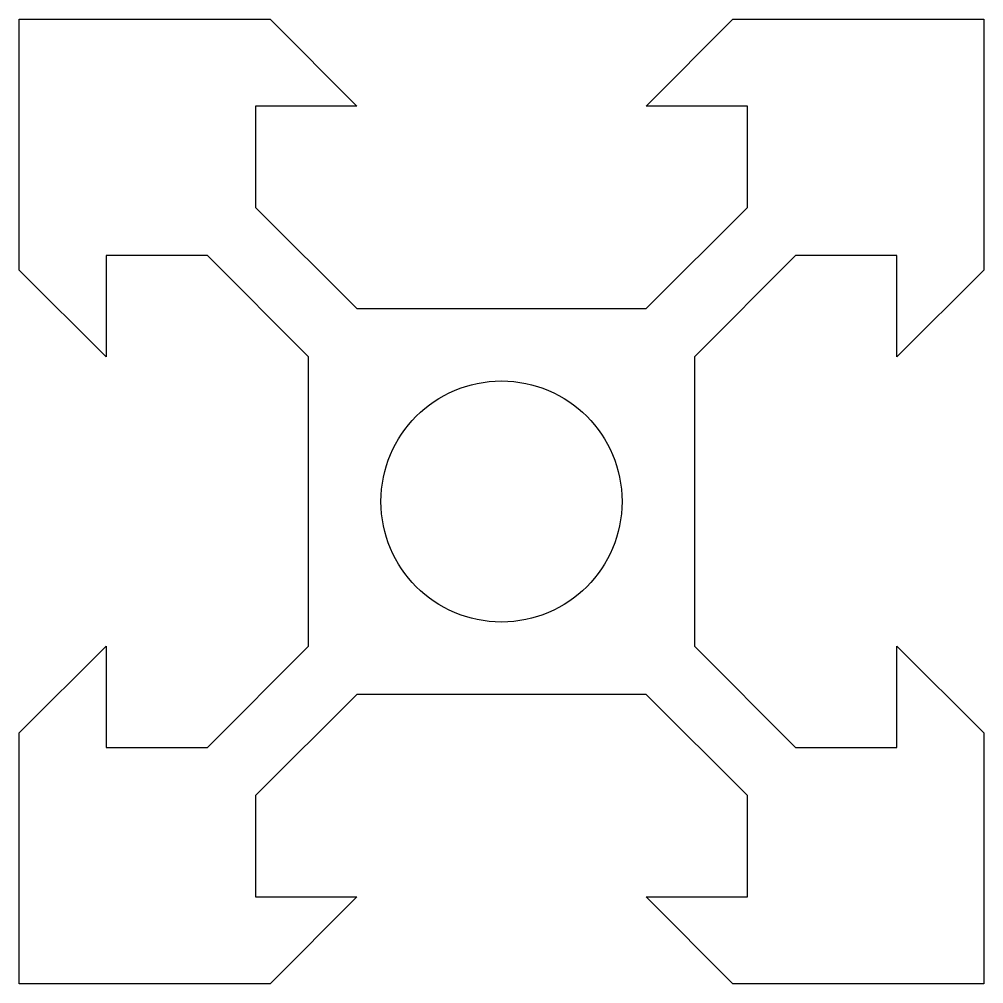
# Model space of a CAD drawing. Extents: x -10 to 10, y -10 to 10.
import ezdxf

# ---------------------------------------------------------------- set-up
doc = ezdxf.new("R2010")
doc.units = 0
doc.layers.get('0').update_dxf_attribs({"linetype": 'continuous'})

# ---------------------------------------------------------------- blocks, each defined once
blk = doc.blocks.new('SKETCH')
at = {"color": 7}
blk.add_lwpolyline([(-3, 4), (3, 4), (5.1, 6.1), (5.1, 8.2), (3, 8.2), (4.8, 10), (10, 10), (10, 4.8), (8.2, 3), (8.2, 5.1), (6.1, 5.1), (4, 3), (4, -3), (6.1, -5.1), (8.2, -5.1), (8.2, -3), (10, -4.8), (10, -10), (4.8, -10), (3, -8.2), (5.1, -8.2), (5.1, -6.1), (3, -4), (-3, -4), (-5.1, -6.1), (-5.1, -8.2), (-3, -8.2), (-4.8, -10), (-10, -10), (-10, -4.8), (-8.2, -3), (-8.2, -5.1), (-6.1, -5.1), (-4, -3), (-4, 3), (-6.1, 5.1), (-8.2, 5.1), (-8.2, 3), (-10, 4.8), (-10, 10), (-4.8, 10), (-3, 8.2), (-5.1, 8.2), (-5.1, 6.1)], close=True, dxfattribs=at)
blk.add_circle((0, 0), 2.5, dxfattribs=at)

msp = doc.modelspace()

# ---------------------------------------------------------------- block references
at = {"color": 7}
msp.add_blockref('SKETCH', (0, 0), dxfattribs=at)

doc.saveas('drawing.dxf')
